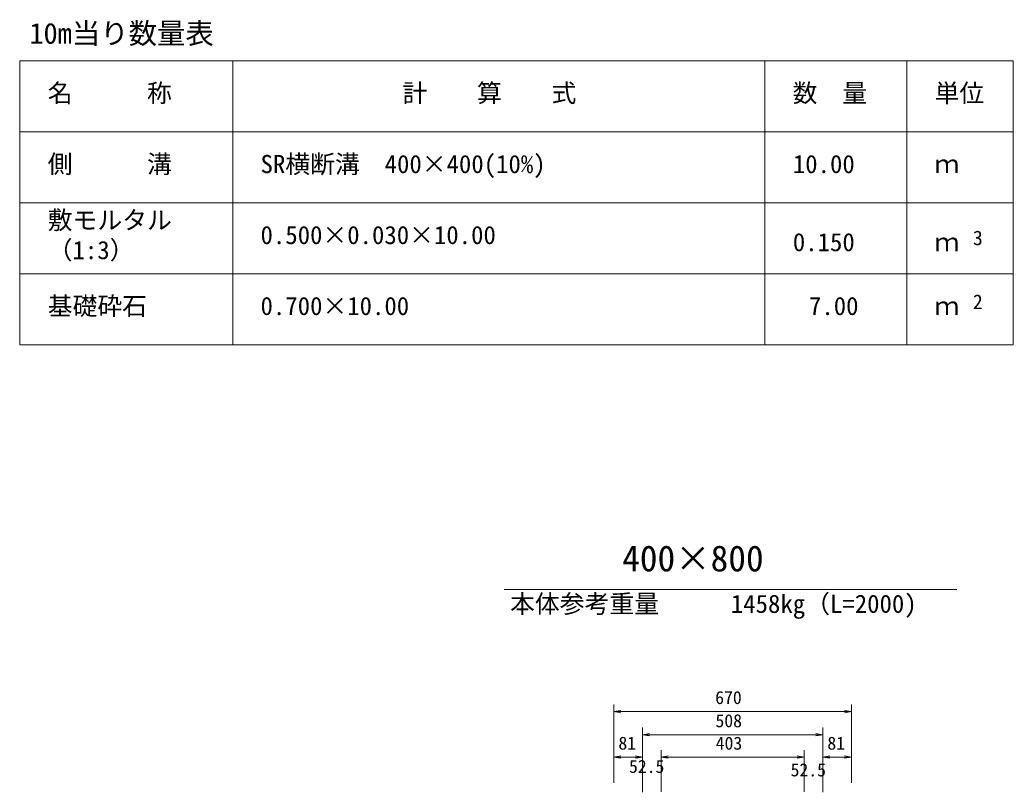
# Model space of a CAD drawing. Units: millimetres, scale not verified. Extents: x 0 to 84100, y 0 to 59400.
# Drawn here: x 54285 to 68285, y 17557 to 28439 of the extents above; entities that cross this region are included whole.
import ezdxf
from ezdxf.enums import TextEntityAlignment as Align

# ---------------------------------------------------------------- set-up
doc = ezdxf.new("R2010")
doc.units = ezdxf.units.MM
doc.header["$LTSCALE"] = 100
for name, color, linetype, lineweight in [('D-MTR-FRAM（材料表図枠）', 2, 'Continuous', 18), ('D-STR-DIM（寸法）', 7, 'Continuous', 18), ('D-STR-HTXT（旗揚げ）', 7, 'Continuous', 18)]:
    doc.layers.add(name, color=color, linetype=linetype, lineweight=lineweight)
for name, color, linetype in [('D-MTR-TXT(文字列）', 7, 'Continuous'), ('D-MTR（材料表タイトル）', 7, 'Continuous'), ('D-TTL-TXT（文字）', 7, 'Continuous')]:
    doc.layers.add(name, color=color, linetype=linetype)
doc.styles.add('ＭＳ ゴシック', font='')
doc.styles.get('ＭＳ ゴシック').set_extended_font_data('MS Gothic')

msp = doc.modelspace()

# ---------------------------------------------------------------- linework, layer by layer
at = {"layer": 'D-MTR-FRAM（材料表図枠）'}
for p, q in [((54284.6, 27861.7), (68284.6, 27861.7)), ((54284.6, 23861.7), (54284.6, 27861.7)), ((57284.6, 23861.7), (57284.6, 27861.7)), ((64784.6, 23861.7), (64784.6, 27861.7)), ((66784.6, 24661.7), (66784.6, 27861.7)), ((66784.6, 23861.7), (66784.6, 27861.7)), ((68284.6, 23861.7), (68284.6, 27861.7)), ((54284.6, 26861.7), (68284.6, 26861.7)), ((54284.6, 25861.7), (68284.6, 25861.7)), ((54284.6, 24861.7), (68284.6, 24861.7)), ((54284.6, 23861.7), (68284.6, 23861.7))]:
    msp.add_line(p, q, dxfattribs=at)
at = {"layer": 'D-STR-DIM（寸法）'}
for p, q in [((62656.4, 17689.2), (62656.4, 18792.6)), ((66006.4, 17689.2), (66006.4, 18792.6)), ((62656.4, 18692.6), (62756.4, 18709.3)), ((62756.4, 18676), (62656.4, 18692.6)), ((62656.4, 18692.6), (62756.4, 18692.6)), ((62756.4, 18692.6), (65906.4, 18692.6)), ((65906.4, 18709.3), (66006.4, 18692.6)), ((66006.4, 18692.6), (65906.4, 18676)), ((66006.4, 18692.6), (65906.4, 18692.6)), ((63061.4, 17557), (63061.4, 18466.3)), ((63061.4, 18366.3), (63161.4, 18383)), ((63161.4, 18349.6), (63061.4, 18366.3)), ((63061.4, 18366.3), (63161.4, 18366.3)), ((63161.4, 18366.3), (65501.4, 18366.3)), ((65501.4, 18383), (65601.4, 18366.3)), ((65601.4, 18366.3), (65501.4, 18349.6)), ((65601.4, 18366.3), (65501.4, 18366.3)), ((65601.4, 17557), (65601.4, 18466.3)), ((62656.4, 17689.2), (62656.4, 18150.4)), ((62656.4, 18050.4), (62756.4, 18067.1)), ((62961.4, 18067.1), (63061.4, 18050.4)), ((62961.4, 18067.1), (63061.4, 18050.4)), ((63061.4, 17684.2), (63061.4, 18150.4)), ((63061.4, 17557), (63061.4, 18150.4)), ((63323.9, 17684.2), (63323.9, 18150.4)), ((63323.9, 17560.5), (63323.9, 18150.4)), ((63323.9, 18050.4), (63423.9, 18067.1)), ((63323.9, 18050.4), (63423.9, 18067.1)), ((65238.9, 18067.1), (65338.9, 18050.4)), ((65238.9, 18067.1), (65338.9, 18050.4)), ((65338.9, 17560.5), (65338.9, 18150.4)), ((65338.9, 17684.2), (65338.9, 18150.4)), ((65601.4, 17684.2), (65601.4, 18150.4)), ((65601.4, 17557), (65601.4, 18150.4)), ((65601.4, 18050.4), (65701.4, 18067.1)), ((65601.4, 18050.4), (65701.4, 18067.1)), ((65906.4, 18067.1), (66006.4, 18050.4)), ((66006.4, 17689.2), (66006.4, 18150.4)), ((62756.4, 18033.7), (62656.4, 18050.4)), ((62656.4, 18050.4), (62756.4, 18050.4)), ((62756.4, 18050.4), (62961.4, 18050.4)), ((62961.4, 18050.4), (62861.4, 18050.4)), ((63061.4, 18050.4), (62961.4, 18033.7)), ((63061.4, 18050.4), (62961.4, 18050.4)), ((63061.4, 18050.4), (62961.4, 18033.7)), ((63061.4, 18050.4), (62961.4, 18050.4)), ((63423.9, 18033.7), (63323.9, 18050.4)), ((63323.9, 18050.4), (63423.9, 18050.4)), ((63423.9, 18033.7), (63323.9, 18050.4)), ((63323.9, 18050.4), (63423.9, 18050.4)), ((63423.9, 18050.4), (63523.9, 18050.4)), ((63423.9, 18050.4), (65238.9, 18050.4)), ((65238.9, 18050.4), (65138.9, 18050.4)), ((65338.9, 18050.4), (65238.9, 18033.7)), ((65338.9, 18050.4), (65238.9, 18050.4)), ((65338.9, 18050.4), (65238.9, 18033.7)), ((65338.9, 18050.4), (65238.9, 18050.4)), ((65701.4, 18033.7), (65601.4, 18050.4)), ((65601.4, 18050.4), (65701.4, 18050.4)), ((65701.4, 18033.7), (65601.4, 18050.4)), ((65601.4, 18050.4), (65701.4, 18050.4)), ((65701.4, 18050.4), (65801.4, 18050.4)), ((65701.4, 18050.4), (65906.4, 18050.4)), ((66006.4, 18050.4), (65906.4, 18033.7)), ((66006.4, 18050.4), (65906.4, 18050.4))]:
    msp.add_line(p, q, dxfattribs=at)
at = {"layer": 'D-STR-HTXT（旗揚げ）'}
msp.add_line((61110.8, 20412.3), (67489.2, 20412.3), dxfattribs=at)

# ---------------------------------------------------------------- texts
at = {"layer": 'D-MTR-TXT(文字列）', "style": 'ＭＳ ゴシック'}
for s, height, p in [('名\u3000\u3000\u3000称', 256.6, (54676.9, 27202)), ('計\u3000\u3000算\u3000\u3000式', 256.6, (59677.7, 27202)), ('数\u3000量', 256.6, (65176.9, 27202)), ('単位', 256.6, (67176.9, 27202)), ('側\u3000\u3000\u3000溝', 256.6, (54676.9, 26202)), ('SR横断溝\u3000400×400(10%)', 256.6, (57676.9, 26202)), ('10.00', 256.6, (65179.6, 26202)), ('ｍ', 256.6, (67176.9, 26202)), ('敷モルタル', 256.6, (54676.9, 25412)), ('0.500×0.030×10.00', 256.6, (57676.9, 25202)), ('（1:3）', 256.6, (54676.9, 24989.8)), ('0.150', 256.6, (65179.6, 25102)), ('ｍ', 256.6, (67176.9, 25102)), ('3', 205.3, (67717.1, 25202.4)), ('基礎砕石', 256.6, (54676.9, 24202)), ('0.700×10.00', 256.6, (57676.9, 24202)), ('7.00', 256.6, (65407, 24202)), ('2', 205.3, (67717.1, 24302.4)), ('ｍ', 256.6, (67176.9, 24202)), ('本体参考重量', 256.6, (61193.9, 20005.6)), ('1458kg（L=2000)', 256.6, (64305.9, 20005.6))]:
    msp.add_text(s, height=height, dxfattribs=at).set_placement(p, align=Align.BOTTOM_LEFT)
at = {"layer": 'D-MTR（材料表タイトル）', "style": 'ＭＳ ゴシック'}
msp.add_text('10m当り数量表', height=293.3, dxfattribs=at).set_placement((54418.8, 28014.2), align=Align.BOTTOM_LEFT)
at = {"layer": 'D-STR-DIM（寸法）', "style": 'ＭＳ ゴシック'}
for s, p in [('670', (64085.2, 18742.6)), ('508', (64089, 18416.3)), ('81', (62721.2, 18100.4)), ('403', (64092.2, 18100.4)), ('81', (65666.2, 18100.4)), ('52.5', (62870.3, 17773.1)), ('52.5', (65147.8, 17723.9))]:
    msp.add_text(s, height=183.3, dxfattribs=at).set_placement(p, align=Align.BOTTOM_LEFT)
at = {"layer": 'D-TTL-TXT（文字）', "style": 'ＭＳ ゴシック'}
msp.add_text('400×800', height=366.6, dxfattribs=at).set_placement((62773.4, 20557.1), align=Align.BOTTOM_LEFT)

doc.saveas('drawing.dxf')
